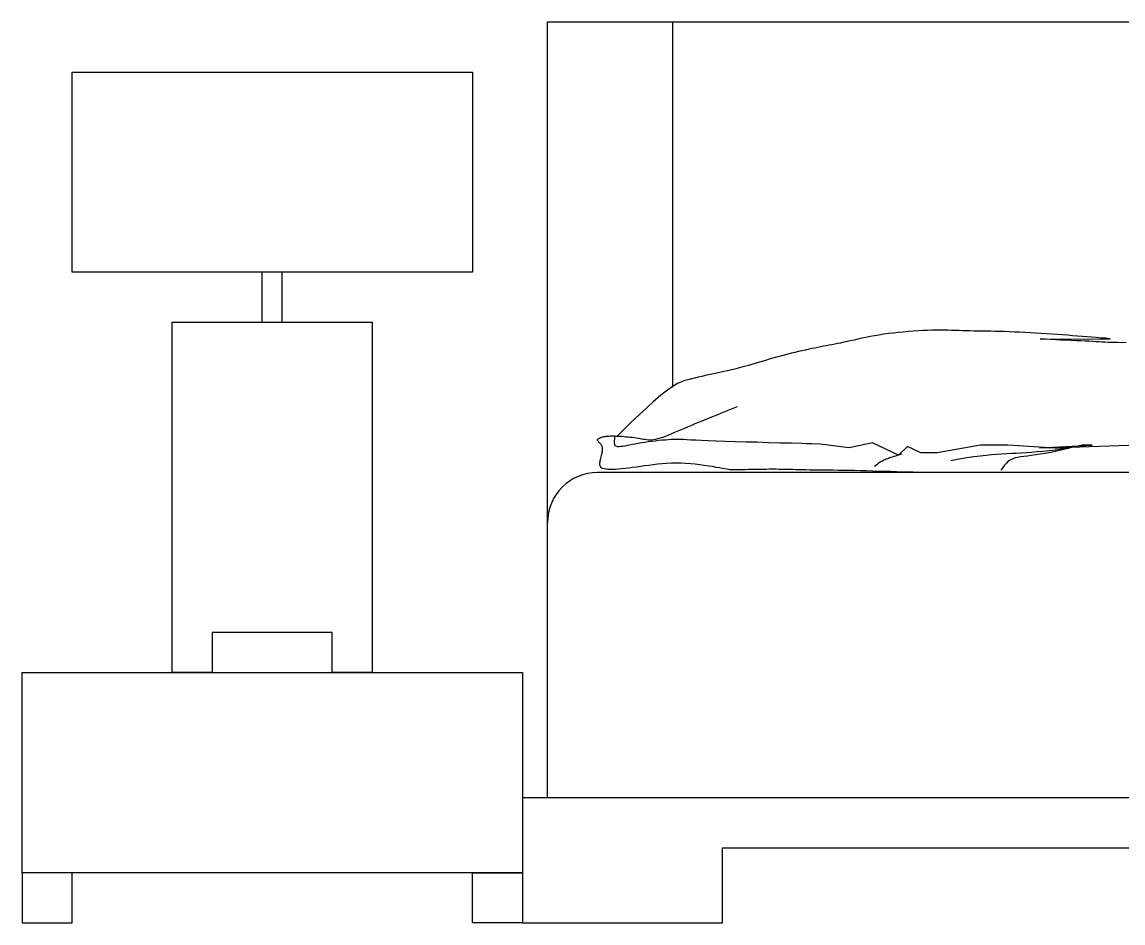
# Model space of a CAD drawing. Header units: millimetres. Extents: x 6388 to 59789, y -18725 to 8137.
# Drawn here: x 42305 to 43406, y -1777 to -877 of the extents above; entities that cross this region are included whole.
import ezdxf

# ---------------------------------------------------------------- set-up
doc = ezdxf.new("R2010")
doc.units = ezdxf.units.MM

# ---------------------------------------------------------------- blocks, each defined once
blk = doc.blocks.new('A$C51946241')
for p, q in [((525, 900), (2325, 900)), ((525, 400), (525, 900)), ((650, 900), (650, 534.8)), ((50, 850), (450, 850)), ((50, 650), (50, 850)), ((450, 850), (450, 650)), ((450, 650), (50, 650)), ((240, 600), (240, 650)), ((260, 600), (260, 650)), ((150, 600), (350, 600)), ((150, 250), (150, 600)), ((350, 600), (350, 250)), ((835.2, 583.1), (831.4, 582.3)), ((839.1, 584), (835.2, 583.1)), ((843.2, 584.8), (839.1, 584)), ((847.4, 585.7), (843.2, 584.8)), ((851.7, 586.5), (847.4, 585.7)), ((856.2, 587.3), (851.7, 586.5)), ((860.9, 588), (856.2, 587.3)), ((865.7, 588.7), (860.9, 588)), ((870.6, 589.3), (865.7, 588.7)), ((875.5, 589.8), (870.6, 589.3)), ((880.5, 590.3), (875.5, 589.8)), ((885.5, 590.8), (880.5, 590.3)), ((890.5, 591.1), (885.5, 590.8)), ((895.3, 591.4), (890.5, 591.1)), ((900.1, 591.7), (895.3, 591.4)), ((904.7, 591.9), (900.1, 591.7)), ((909.1, 592), (904.7, 591.9)), ((913.4, 592.1), (909.1, 592)), ((917.4, 592.1), (913.4, 592.1)), ((921.3, 592.1), (917.4, 592.1)), ((925, 592), (921.3, 592.1)), ((928.7, 591.9), (925, 592)), ((932.3, 591.8), (928.7, 591.9)), ((935.9, 591.7), (932.3, 591.8)), ((939.5, 591.6), (935.9, 591.7)), ((943.2, 591.5), (939.5, 591.6)), ((947, 591.4), (943.2, 591.5)), ((950.9, 591.3), (947, 591.4)), ((954.9, 591.2), (950.9, 591.3)), ((959, 591.1), (954.9, 591.2)), ((963.2, 591), (959, 591.1)), ((967.6, 591), (963.2, 591)), ((972.1, 590.9), (967.6, 591)), ((976.8, 590.8), (972.1, 590.9)), ((981.6, 590.7), (976.8, 590.8)), ((986.5, 590.5), (981.6, 590.7)), ((991.5, 590.3), (986.5, 590.5)), ((996.7, 590.1), (991.5, 590.3)), ((1002, 589.9), (996.7, 590.1)), ((1007.4, 589.6), (1002, 589.9)), ((1012.8, 589.3), (1007.4, 589.6)), ((1018.3, 588.9), (1012.8, 589.3)), ((1017.4, 583.3), (1087.4, 583.6)), ((1022.5, 583), (1017.4, 583.3)), ((1023.7, 588.6), (1018.3, 588.9)), ((1029.1, 588.2), (1023.7, 588.6)), ((1034.5, 587.8), (1029.1, 588.2)), ((1039.7, 587.4), (1034.5, 587.8)), ((1044.8, 587), (1039.7, 587.4)), ((1049.7, 586.6), (1044.8, 587)), ((1054.6, 586.2), (1049.7, 586.6)), ((1059.3, 585.8), (1054.6, 586.2)), ((1063.9, 585.4), (1059.3, 585.8)), ((1068.6, 585), (1063.9, 585.4)), ((1073.2, 584.7), (1068.6, 585)), ((1077.9, 584.3), (1073.2, 584.7)), ((1082.6, 584), (1077.9, 584.3)), ((1087.4, 583.6), (1082.6, 584)), ((782.7, 572.3), (779.3, 571.5)), ((786, 573), (782.7, 572.3)), ((789.2, 573.7), (786, 573)), ((792.2, 574.3), (789.2, 573.7)), ((795.2, 574.9), (792.2, 574.3)), ((798.1, 575.4), (795.2, 574.9)), ((800.9, 576), (798.1, 575.4)), ((803.6, 576.5), (800.9, 576)), ((806.4, 577), (803.6, 576.5)), ((809.2, 577.5), (806.4, 577)), ((812, 578.1), (809.2, 577.5)), ((814.9, 578.7), (812, 578.1)), ((817.9, 579.3), (814.9, 578.7)), ((821, 580), (817.9, 579.3)), ((824.3, 580.7), (821, 580)), ((827.8, 581.5), (824.3, 580.7)), ((831.4, 582.3), (827.8, 581.5)), ((1027.7, 582.8), (1022.5, 583)), ((1032.9, 582.5), (1027.7, 582.8)), ((1038.1, 582.3), (1032.9, 582.5)), ((1043.3, 582), (1038.1, 582.3)), ((1048.4, 581.8), (1043.3, 582)), ((1053.3, 581.6), (1048.4, 581.8)), ((1057.9, 581.4), (1053.3, 581.6)), ((1062.3, 581.2), (1057.9, 581.4)), ((1066.3, 581), (1062.3, 581.2)), ((1069.9, 580.8), (1066.3, 581)), ((1073.2, 580.6), (1069.9, 580.8)), ((1076.3, 580.4), (1073.2, 580.6)), ((1079.2, 580.2), (1076.3, 580.4)), ((1082.1, 580.1), (1079.2, 580.2)), ((1085.1, 579.9), (1082.1, 580.1)), ((1088.1, 579.8), (1085.1, 579.9)), ((1091.3, 579.7), (1088.1, 579.8)), ((1094.9, 579.7), (1091.3, 579.7)), ((1098.8, 579.6), (1094.9, 579.7)), ((1103.1, 579.7), (1098.8, 579.6)), ((742.9, 562), (739.3, 561)), ((746.6, 563.1), (742.9, 562)), ((750.3, 564.2), (746.6, 563.1)), ((754, 565.2), (750.3, 564.2)), ((757.7, 566.2), (754, 565.2)), ((761.4, 567.2), (757.7, 566.2)), ((765.1, 568.2), (761.4, 567.2)), ((768.7, 569.1), (765.1, 568.2)), ((772.3, 569.9), (768.7, 569.1)), ((775.9, 570.8), (772.3, 569.9)), ((779.3, 571.5), (775.9, 570.8)), ((698.4, 550.2), (695.5, 549.6)), ((701.2, 550.8), (698.4, 550.2)), ((703.7, 551.3), (701.2, 550.8)), ((706.2, 551.9), (703.7, 551.3)), ((708.5, 552.4), (706.2, 551.9)), ((710.8, 552.9), (708.5, 552.4)), ((713.2, 553.5), (710.8, 552.9)), ((715.5, 554.1), (713.2, 553.5)), ((718, 554.7), (715.5, 554.1)), ((720.5, 555.4), (718, 554.7)), ((723.2, 556.2), (720.5, 555.4)), ((726.1, 557), (723.2, 556.2)), ((729.2, 558), (726.1, 557)), ((732.5, 558.9), (729.2, 558)), ((735.9, 559.9), (732.5, 558.9)), ((739.3, 561), (735.9, 559.9)), ((658.8, 540.5), (655, 538.8)), ((662.2, 541.7), (658.8, 540.5)), ((665.4, 542.6), (662.2, 541.7)), ((668.8, 543.5), (665.4, 542.6)), ((672.2, 544.3), (668.8, 543.5)), ((675.6, 545.2), (672.2, 544.3)), ((679.1, 546), (675.6, 545.2)), ((682.5, 546.7), (679.1, 546)), ((685.9, 547.5), (682.5, 546.7)), ((689.2, 548.2), (685.9, 547.5)), ((692.5, 548.9), (689.2, 548.2)), ((695.5, 549.6), (692.5, 548.9)), ((645.1, 532.3), (638.4, 527.1)), ((650.5, 536.1), (645.1, 532.3)), ((655, 538.8), (650.5, 536.1)), ((630.4, 520.2), (620.6, 511.3)), ((638.4, 527.1), (630.4, 520.2)), ((620.6, 511.3), (608.8, 500.1)), ((689.2, 505.5), (694.6, 507.7)), ((694.6, 507.7), (700.6, 510.1)), ((700.6, 510.1), (707.3, 512.9)), ((707.3, 512.9), (715, 516)), ((608.8, 500.1), (594.8, 486.4)), ((662.4, 494.4), (665.8, 495.9)), ((665.8, 495.9), (669.1, 497.3)), ((669.1, 497.3), (672.6, 498.8)), ((672.6, 498.8), (676.2, 500.3)), ((676.2, 500.3), (680.2, 501.9)), ((680.2, 501.9), (684.5, 503.6)), ((684.5, 503.6), (689.2, 505.5)), ((576.2, 484), (576.9, 484.4)), ((576.9, 484.4), (577.6, 484.7)), ((577.6, 484.7), (578.4, 485)), ((578.4, 485), (579.3, 485.3)), ((579.3, 485.3), (580.3, 485.6)), ((580.3, 485.6), (581.3, 485.8)), ((581.3, 485.8), (582.5, 486)), ((582.5, 486), (583.7, 486.2)), ((583.7, 486.2), (584.9, 486.3)), ((584.9, 486.3), (586.2, 486.4)), ((586.2, 486.4), (587.6, 486.5)), ((587.6, 486.5), (589.1, 486.5)), ((589.1, 486.5), (590.6, 486.5)), ((590.6, 486.5), (592.3, 486.5)), ((592.2, 484.7), (592.3, 486.5)), ((592.2, 483.1), (592.2, 484.7)), ((592.3, 486.5), (593.9, 486.4)), ((593.9, 486.4), (595.7, 486.3)), ((595.7, 486.3), (597.6, 486.2)), ((597.6, 486.2), (599.5, 486.1)), ((599.5, 486.1), (601.5, 485.9)), ((601.5, 485.9), (603.6, 485.7)), ((603.6, 485.7), (605.6, 485.5)), ((605.6, 485.5), (607.7, 485.3)), ((607.7, 485.3), (609.8, 485.1)), ((609.8, 485.1), (611.8, 484.8)), ((611.8, 484.8), (613.8, 484.5)), ((613.8, 484.5), (615.8, 484.3)), ((615.8, 484.3), (617.6, 484)), ((635.3, 483.8), (637.8, 484.5)), ((637.8, 484.5), (640.4, 485.3)), ((640.4, 485.3), (643.2, 486.4)), ((643.2, 486.4), (646.2, 487.5)), ((646.2, 487.5), (649.2, 488.8)), ((649.2, 488.8), (652.4, 490.1)), ((652.4, 490.1), (655.7, 491.5)), ((655.7, 491.5), (659, 493)), ((659, 493), (662.4, 494.4)), ((575, 482.6), (575.1, 482.9)), ((575, 482.2), (575, 482.6)), ((575.1, 481.8), (575, 482.2)), ((575.1, 482.9), (575.4, 483.3)), ((575.3, 481.5), (575.1, 481.8)), ((575.6, 481.1), (575.3, 481.5)), ((575.4, 483.3), (575.7, 483.7)), ((575.9, 480.7), (575.6, 481.1)), ((575.7, 483.7), (576.2, 484)), ((576.3, 480.3), (575.9, 480.7)), ((576.7, 479.9), (576.3, 480.3)), ((577.1, 479.5), (576.7, 479.9)), ((577.6, 479.1), (577.1, 479.5)), ((578, 478.6), (577.6, 479.1)), ((578.4, 478.2), (578, 478.6)), ((578.8, 477.7), (578.4, 478.2)), ((579.1, 477.2), (578.8, 477.7)), ((579.4, 476.6), (579.1, 477.2)), ((579.7, 476), (579.4, 476.6)), ((579.8, 475.3), (579.7, 476)), ((580, 474.5), (579.8, 475.3)), ((580, 473.7), (580, 474.5)), ((580, 472.7), (580, 473.7)), ((592, 480.3), (592.1, 481.6)), ((592, 479.2), (592, 480.3)), ((592.2, 478.2), (592, 479.2)), ((592.1, 481.6), (592.2, 483.1)), ((592.4, 477.3), (592.2, 478.2)), ((592.8, 476.7), (592.4, 477.3)), ((593.4, 476.2), (592.8, 476.7)), ((594.3, 475.9), (593.4, 476.2)), ((595.4, 475.7), (594.3, 475.9)), ((596.8, 475.7), (595.4, 475.7)), ((598.4, 475.8), (596.8, 475.7)), ((600.3, 476), (598.4, 475.8)), ((602.3, 476.4), (600.3, 476)), ((604.6, 476.8), (602.3, 476.4)), ((607.1, 477.3), (604.6, 476.8)), ((609.8, 477.8), (607.1, 477.3)), ((612.7, 478.4), (609.8, 477.8)), ((615.7, 478.9), (612.7, 478.4)), ((618.9, 479.5), (615.7, 478.9)), ((617.6, 484), (619.3, 483.7)), ((622.2, 480), (618.9, 479.5)), ((619.3, 483.7), (621, 483.4)), ((621, 483.4), (622.6, 483.1)), ((625.7, 480.5), (622.2, 480)), ((622.6, 483.1), (624.2, 482.9)), ((624.2, 482.9), (625.8, 482.7)), ((629.1, 481), (625.7, 480.5)), ((625.8, 482.7), (627.4, 482.7)), ((627.4, 482.7), (629.2, 482.7)), ((632.6, 481.4), (629.1, 481)), ((629.2, 482.7), (631.1, 482.9)), ((631.1, 482.9), (633.1, 483.2)), ((636.1, 481.8), (632.6, 481.4)), ((633.1, 483.2), (635.3, 483.8)), ((639.5, 482.1), (636.1, 481.8)), ((642.8, 482.4), (639.5, 482.1)), ((646, 482.6), (642.8, 482.4)), ((649, 482.8), (646, 482.6)), ((651.9, 482.9), (649, 482.8)), ((654.7, 482.9), (651.9, 482.9)), ((657.6, 482.9), (654.7, 482.9)), ((660.8, 482.8), (657.6, 482.9)), ((664.4, 482.6), (660.8, 482.8)), ((668.5, 482.4), (664.4, 482.6)), ((673.3, 482.2), (668.5, 482.4)), ((678.9, 481.9), (673.3, 482.2)), ((685.6, 481.7), (678.9, 481.9)), ((693.4, 481.4), (685.6, 481.7)), ((702.4, 481), (693.4, 481.4)), ((712.5, 480.7), (702.4, 481)), ((723.3, 480.4), (712.5, 480.7)), ((734.6, 480.1), (723.3, 480.4)), ((746.1, 479.7), (734.6, 480.1)), ((757.5, 479.4), (746.1, 479.7)), ((768.7, 479.1), (757.5, 479.4)), ((779.2, 478.8), (768.7, 479.1)), ((789, 478.5), (779.2, 478.8)), ((797.6, 478.3), (784.3, 478.7)), ((797.6, 478.3), (789, 478.5)), ((826.3, 474.7), (797.6, 478.3)), ((849.9, 479.6), (826.3, 474.7)), ((875.6, 467.2), (849.9, 479.6)), ((884.6, 475.9), (875.6, 467.2)), ((898.2, 469.7), (884.6, 475.9)), ((957.7, 477.1), (914.3, 469.7)), ((971.3, 477.1), (957.7, 477.1)), ((985, 477.1), (971.3, 477.1)), ((1042.8, 473.7), (985, 477.1)), ((1016.5, 474.7), (1069.2, 477.1)), ((1028, 474.4), (1016.5, 474.7)), ((1138.2, 478), (1028, 474.4)), ((1032.5, 472.5), (1039.2, 473.3)), ((1039.2, 473.3), (1046.3, 474.1)), ((1046.3, 474.1), (1039.7, 472.5)), ((1059.3, 477.1), (1042.8, 473.7)), ((1069.2, 477.1), (1059.3, 477.1)), ((577.8, 461.9), (578, 463.1)), ((578, 463.1), (578.3, 464.4)), ((578.3, 464.4), (578.6, 465.7)), ((578.6, 465.7), (578.9, 467)), ((578.9, 467), (579.2, 468.2)), ((579.2, 468.2), (579.5, 469.4)), ((579.5, 469.4), (579.7, 470.6)), ((579.7, 470.6), (579.9, 471.7)), ((579.9, 471.7), (580, 472.7)), ((861.2, 462.2), (860.1, 461.7)), ((862.4, 462.7), (861.2, 462.2)), ((863.5, 463.2), (862.4, 462.7)), ((864.6, 463.6), (863.5, 463.2)), ((865.7, 464), (864.6, 463.6)), ((866.9, 464.5), (865.7, 464)), ((868.2, 464.9), (866.9, 464.5)), ((869.5, 465.4), (868.2, 464.9)), ((871, 465.8), (869.5, 465.4)), ((872.7, 466.3), (871, 465.8)), ((874.6, 466.9), (872.7, 466.3)), ((876.7, 467.5), (874.6, 466.9)), ((879, 468.2), (876.7, 467.5)), ((914.3, 469.7), (898.2, 469.7)), ((927.9, 462.1), (936.4, 463.6)), ((936.4, 463.6), (944, 464.9)), ((944, 464.9), (951, 465.9)), ((951, 465.9), (957.4, 466.7)), ((957.4, 466.7), (963.3, 467.3)), ((963.3, 467.3), (968.8, 467.8)), ((968.8, 467.8), (973.9, 468.2)), ((973.9, 468.2), (978.9, 468.5)), ((978.9, 468.5), (983.7, 468.8)), ((983.7, 468.8), (988.5, 469.1)), ((986.8, 462.1), (985.1, 460.9)), ((988.6, 463.1), (986.8, 462.1)), ((988.5, 469.1), (993.4, 469.4)), ((990.5, 463.9), (988.6, 463.1)), ((992.7, 464.6), (990.5, 463.9)), ((995.1, 465.1), (992.7, 464.6)), ((993.4, 469.4), (998.4, 469.7)), ((997.8, 465.5), (995.1, 465.1)), ((1000.9, 466), (997.8, 465.5)), ((998.4, 469.7), (1003.5, 470)), ((1004.5, 466.4), (1000.9, 466)), ((1003.5, 470), (1008.8, 470.4)), ((1008.3, 466.9), (1004.5, 466.4)), ((1012.6, 467.5), (1008.3, 466.9)), ((1008.8, 470.4), (1014.4, 470.8)), ((1017.3, 468.2), (1012.6, 467.5)), ((1014.4, 470.8), (1020.1, 471.3)), ((1022.3, 469), (1017.3, 468.2)), ((1020.1, 471.3), (1026.2, 471.9)), ((1027.8, 469.9), (1022.3, 469)), ((1026.2, 471.9), (1032.5, 472.5)), ((1033.6, 471.1), (1027.8, 469.9)), ((1039.7, 472.5), (1033.6, 471.1)), ((577.4, 459.6), (577.6, 460.7)), ((577.4, 458.5), (577.4, 459.6)), ((577.4, 457.5), (577.4, 458.5)), ((577.6, 456.6), (577.4, 457.5)), ((577.6, 460.7), (577.8, 461.9)), ((578, 455.8), (577.6, 456.6)), ((578.5, 455.1), (578, 455.8)), ((579.3, 454.4), (578.5, 455.1)), ((580.4, 453.9), (579.3, 454.4)), ((581.7, 453.5), (580.4, 453.9)), ((583.3, 453.2), (581.7, 453.5)), ((585.2, 453), (583.3, 453.2)), ((587.5, 452.9), (585.2, 453)), ((590, 452.9), (587.5, 452.9)), ((592.8, 453.1), (590, 452.9)), ((595.8, 453.3), (592.8, 453.1)), ((599.1, 453.6), (595.8, 453.3)), ((602.6, 454), (599.1, 453.6)), ((606.2, 454.4), (602.6, 454)), ((610, 454.9), (606.2, 454.4)), ((613.9, 455.4), (610, 454.9)), ((617.9, 456), (613.9, 455.4)), ((622.1, 456.6), (617.9, 456)), ((626.3, 457.1), (622.1, 456.6)), ((630.6, 457.7), (626.3, 457.1)), ((635.1, 458.2), (630.6, 457.7)), ((639.6, 458.6), (635.1, 458.2)), ((644.1, 459), (639.6, 458.6)), ((648.8, 459.2), (644.1, 459)), ((653.5, 459.3), (648.8, 459.2)), ((658.2, 459.3), (653.5, 459.3)), ((663, 459.1), (658.2, 459.3)), ((667.8, 458.7), (663, 459.1)), ((672.5, 458.3), (667.8, 458.7)), ((677.1, 457.7), (672.5, 458.3)), ((681.6, 457.1), (677.1, 457.7)), ((685.8, 456.4), (681.6, 457.1)), ((689.8, 455.8), (685.8, 456.4)), ((693.5, 455.1), (689.8, 455.8)), ((696.8, 454.5), (693.5, 455.1)), ((699.6, 454), (696.8, 454.5)), ((702.1, 453.5), (699.6, 454)), ((704.1, 453.2), (702.1, 453.5)), ((705.8, 452.9), (704.1, 453.2)), ((707.3, 452.7), (705.8, 452.9)), ((708.7, 452.6), (707.3, 452.7)), ((710.1, 452.5), (708.7, 452.6)), ((711.5, 452.5), (710.1, 452.5)), ((713.1, 452.5), (711.5, 452.5)), ((714.9, 452.5), (713.1, 452.5)), ((717, 452.5), (714.9, 452.5)), ((719.5, 452.6), (717, 452.5)), ((722.4, 452.7), (719.5, 452.6)), ((725.6, 452.8), (722.4, 452.7)), ((728.9, 452.9), (725.6, 452.8)), ((732.5, 452.9), (728.9, 452.9)), ((736.1, 453), (732.5, 452.9)), ((739.8, 453.1), (736.1, 453)), ((743.4, 453.1), (739.8, 453.1)), ((746.9, 453.2), (743.4, 453.1)), ((750.3, 453.2), (746.9, 453.2)), ((753.4, 453.2), (750.3, 453.2)), ((756.4, 453.1), (753.4, 453.2)), ((759.2, 453.1), (756.4, 453.1)), ((761.9, 453), (759.2, 453.1)), ((764.7, 452.9), (761.9, 453)), ((767.4, 452.9), (764.7, 452.9)), ((770.2, 452.8), (767.4, 452.9)), ((773.2, 452.7), (770.2, 452.8)), ((776.3, 452.6), (773.2, 452.7)), ((779.7, 452.5), (776.3, 452.6)), ((783.3, 452.5), (779.7, 452.5)), ((787.2, 452.4), (783.3, 452.5)), ((791.3, 452.4), (787.2, 452.4)), ((795.7, 452.4), (791.3, 452.4)), ((800.4, 452.3), (795.7, 452.4)), ((805.2, 452.3), (800.4, 452.3)), ((810.2, 452.2), (805.2, 452.3)), ((815.5, 452.1), (810.2, 452.2)), ((820.9, 452), (815.5, 452.1)), ((826.4, 451.9), (820.9, 452)), ((832.1, 451.8), (826.4, 451.9)), ((837.9, 451.7), (832.1, 451.8)), ((843.8, 451.5), (837.9, 451.7)), ((849.8, 451.3), (843.8, 451.5)), ((855.8, 451.1), (849.8, 451.3)), ((853, 457), (851.8, 455.8)), ((854.3, 458), (853, 457)), ((855.5, 458.9), (854.3, 458)), ((856.6, 459.7), (855.5, 458.9)), ((861.8, 450.9), (855.8, 451.1)), ((857.8, 460.5), (856.6, 459.7)), ((859, 461.1), (857.8, 460.5)), ((860.1, 461.7), (859, 461.1)), ((980, 455.1), (978.1, 452.3)), ((981.8, 457.4), (980, 455.1)), ((983.5, 459.3), (981.8, 457.4)), ((985.1, 460.9), (983.5, 459.3)), ((2275, 450), (575, 450)), ((867.7, 450.8), (861.8, 450.9)), ((873.6, 450.6), (867.7, 450.8)), ((879.3, 450.4), (873.6, 450.6)), ((885, 450.3), (879.3, 450.4)), ((890.5, 450.2), (885, 450.3)), ((895.8, 450.1), (890.5, 450.2)), ((901, 450), (895.8, 450.1)), ((905.9, 450), (901, 450)), ((525, 125), (525, 400)), ((190, 290), (190, 250)), ((310, 290), (190, 290)), ((310, 250), (310, 290)), ((0, 250), (500, 250)), ((0, 50), (0, 250)), ((190, 250), (150, 250)), ((350, 250), (310, 250)), ((500, 250), (500, 50)), ((2350, 125), (500, 125)), ((500, 125), (500, 0)), ((700, 0), (700, 75)), ((700, 75), (2150, 75)), ((0, 50), (0, 0)), ((50, 50), (0, 50)), ((500, 50), (0, 50)), ((50, 0), (50, 50)), ((450, 50), (500, 50)), ((450, 0), (450, 50)), ((0, 0), (50, 0)), ((500, 0), (450, 0)), ((500, 0), (700, 0))]:
    blk.add_line(p, q)
blk.add_arc((575, 400), 50, 90, 180)

msp = doc.modelspace()

# ---------------------------------------------------------------- block references
msp.add_blockref('A$C51946241', (42305.5, -1776.9))

doc.saveas('drawing.dxf')
